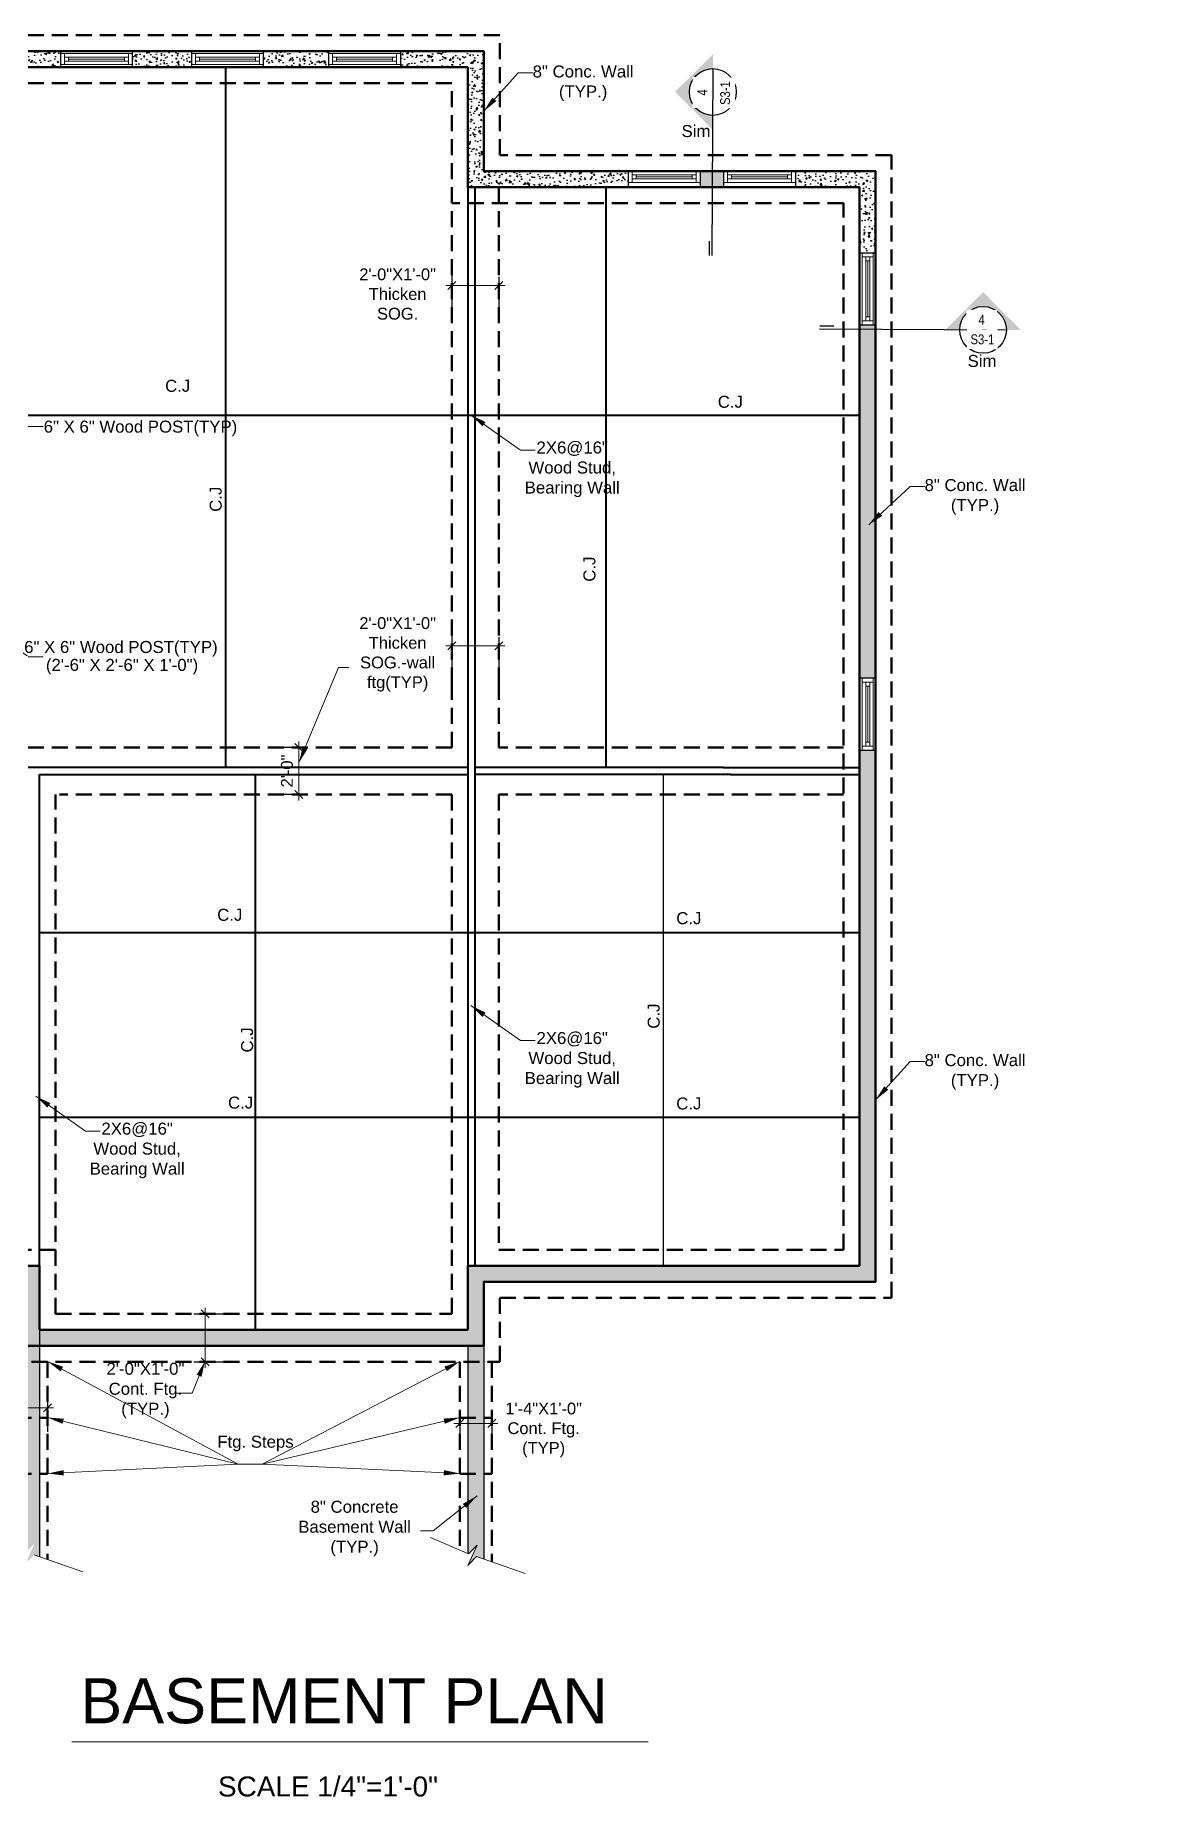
# Model space of a CAD drawing. Extents: x 4834 to 83801, y -13735 to 32221.
# Drawn here: x 16468 to 17027, y -8085 to -7205 of the extents above; entities that cross this region are included whole.
import ezdxf

# ---------------------------------------------------------------- set-up
doc = ezdxf.new("R2010")
doc.units = 0
doc.header["$LTSCALE"] = 8
doc.header["$MEASUREMENT"] = 0
doc.linetypes.add('10183Civbase$0$DASHED', pattern=[0.75, 0.5, -0.25])
doc.layers.get('0').update_dxf_attribs({"lineweight": 9})
doc.layers.get('DefPoints').update_dxf_attribs({"color": 17})
for name, color, linetype in [('$1$DETAIL', 1, 'Continuous'), ('S-DIMS', 2, 'Continuous'), ('S-MARK', 3, 'Continuous')]:
    doc.layers.add(name, color=color, linetype=linetype)
for name, color, linetype, lineweight in [('A-stairs', 30, 'Continuous', 13), ('A-WALL', 7, 'Continuous', 40), ('A-Wall-New', 1, 'Continuous', 50), ('A-windoor', 2, 'Continuous', 13), ('AA-text', 1, 'Continuous', 25), ('DIM', 8, 'Continuous', 5), ('DIM_DA', 4, 'Continuous', 25), ('TEXT', 6, 'Continuous', 25)]:
    doc.layers.add(name, color=color, linetype=linetype, lineweight=lineweight)
doc.styles.add('Arial_1', font='arial.ttf', dxfattribs={"height": 5.901198})
doc.styles.add('PDF Arial', font='arial.ttf')
doc.styles.get("Standard").update_dxf_attribs({"font": 'stylu.ttf'})
doc.styles.add('Technic', font='technic_.ttf', dxfattribs={"height": 9.27907})
doc.styles.add('TX_1-4in', font='arial.ttf', dxfattribs={"height": 4})
doc.dimstyles.new('Forum 24', dxfattribs={"dimscale": 24, "dimtxt": 0.1875, "dimasz": 0.09375, "dimexe": 0.0625, "dimexo": 0.0625, "dimgap": 0.125, "dimtad": 1, "dimdec": 4, "dimrnd": 1, "dimzin": 7, "dimdsep": 46, "dimlunit": 4, "dimtxsty": 'Standard', "dimblk": 'OBLIQUE', "dimblk1": 'DIMTICK', "dimblk2": 'OBLIQUE', "dimcen": -0.0625, "dimdle": 0.125, "dimclrd": 256, "dimclre": 256, "dimclrt": 256, "dimadec": 0, "dimazin": 0, "dimtfac": 1, "dimtdec": 4, "dimtmove": 1, "dimatfit": 3, "dimfxl": 0.0625, "dimtvp": 1.2, "dimfrac": 2, "dimtolj": 1, "dimtzin": 7, "dimlwd": 13, "dimarcsym": 0})
pattern_1 = [(50, (0, 0), (7.1726018, -0.6275213), [0.75, -8.25]), (355, (0, 0), (-1.3875133, 7.5219213), [0.6, -6.6]), (100.451444, (0.598, -0.052), (5.7850885, 6.8944), [0.637402, -7.011421]), (46.1842, (0, 2), (10.6724133, -1.655193), [1.125, -12.375]), (96.635635, (0.889, 1.862), (9.3466195, 9.741186), [0.9561034, -10.5171376]), (351.184164, (0, 2), (9.3466195, 9.741186), [0.9, -9.9]), (21, (1, 1.5), (5.9690705, -4.0261889), [0.75, -8.25]), (326, (1, 1.5), (2.4331533, 7.2515005), [0.6, -6.6]), (71.451445, (1.4974, 1.1645), (8.4022238, 3.2253115), [0.637402, -7.011421]), (37.5, (0, 0), (0.12159855, 3.32893854), [0, -6.52, 0, -6.7, 0, -6.625]), (7.5, (0, 0), (2.6306954, 3.9441171), [0, -3.82, 0, -6.37, 0, -2.525]), (327.5, (-2.23, 0), (5.33822436, -0.2255487), [0, -2.5, 0, -7.8, 0, -10.35]), (317.5, (-3.23, 0), (5.8318617, 1.0010498), [0, -3.25, 0, -5.18, 0, -7.35])]

# ---------------------------------------------------------------- blocks, each defined once
blk = doc.blocks.new('*U153')
for p, q in [((-18, 0), (14, 0)), ((-18, -3.75), (-18, -1.75)), ((-18, -1.75), (14, -1.75)), ((14, -3.75), (-18, -3.75)), ((-18, -5.5), (14, -5.5)), ((-16, -1.75), (-16, -3.75)), ((12, -2.75), (-16, -2.75)), ((12, -1.75), (12, -3.75)), ((14, -1.75), (14, -3.75))]:
    blk.add_line(p, q)
blk.add_lwpolyline([(-18, -5.5), (-20, -5.5), (-20, 0), (-18, 0)], close=True)
at = {"extrusion": (0, 0, -1)}
blk.add_lwpolyline([(-14, -5.5), (-16, -5.5), (-16, 0), (-14, 0)], close=True, dxfattribs=at)
blk = doc.blocks.new('_Oblique')
at = {"color": 0, "linetype": 'ByBlock', "lineweight": -2}
blk.add_line((-0.5, -0.5), (0.5, 0.5), dxfattribs=at)
blk = doc.blocks.new('*D590')
at = {"layer": 'DefPoints', "color": 0, "linetype": 'ByBlock', "transparency": 16777216}
for p in [(16545.56, -7843.79), (16552.78, -7843.79), (16545.56, -7867.79)]:
    blk.add_point(p, dxfattribs=at)
at = {"layer": 'DIM_DA', "linetype": 'ByBlock', "lineweight": -2, "transparency": 16777216}
for p, q in [((16547.06, -7843.79), (16564.78, -7843.79)), ((16547.06, -7867.79), (16564.78, -7867.79))]:
    blk.add_line(p, q, dxfattribs=at)
at = {"layer": 'DIM_DA', "lineweight": 13, "transparency": 16777216}
blk.add_line((16552.78, -7870.79), (16552.78, -7840.79), dxfattribs=at)
at = {"layer": 'DIM_DA', "linetype": 'ByBlock', "lineweight": 13, "transparency": 16777216, "xscale": 4, "yscale": 4, "zscale": 4}
for p, rotation in [((16552.78, -7843.79), 90), ((16552.78, -7867.79), 270)]:
    blk.add_blockref('_Oblique', p, dxfattribs=dict(at, rotation=rotation))
at = {"layer": 'DIM_DA', "linetype": 'ByBlock', "transparency": 16777216, "insert": (16552.78, -7843.79), "char_height": 5.901, "attachment_point": 5, "rotation": 90, "style": 'Arial_1'}
blk.add_mtext('\\A1;.', dxfattribs=at)
blk = doc.blocks.new('DIMTICK')
for p, q in [((-1, 0), (1, 0)), ((0, 1), (0, -1))]:
    blk.add_line(p, q)
at = {"const_width": 0.141}
blk.add_lwpolyline([(0.71, 0.71), (-0.71, -0.71)], dxfattribs=at)
blk = doc.blocks.new('*D591')
at = {"layer": 'DefPoints', "color": 0, "linetype": 'ByBlock', "transparency": 16777216}
for p in [(16676.1, -7321.69), (16699.6, -7323.92), (16676.1, -7329.8)]:
    blk.add_point(p, dxfattribs=at)
at = {"layer": 'DIM_DA', "linetype": 'ByBlock', "lineweight": -2, "transparency": 16777216}
for p, q in [((16676.1, -7323.19), (16676.1, -7341.8)), ((16699.6, -7325.42), (16699.6, -7341.8))]:
    blk.add_line(p, q, dxfattribs=at)
at = {"layer": 'DIM_DA', "lineweight": 13, "transparency": 16777216}
blk.add_line((16702.6, -7329.8), (16673.1, -7329.8), dxfattribs=at)
at = {"layer": 'DIM_DA', "linetype": 'ByBlock', "lineweight": 13, "transparency": 16777216, "xscale": 4, "yscale": 4, "zscale": 4, "rotation": 180}
blk.add_blockref('_Oblique', (16676.1, -7329.8), dxfattribs=at)
at = {"layer": 'DIM_DA', "linetype": 'ByBlock', "lineweight": 13, "transparency": 16777216, "xscale": 4, "yscale": 4, "zscale": 4}
blk.add_blockref('_Oblique', (16699.6, -7329.8), dxfattribs=at)
at = {"layer": 'DIM_DA', "linetype": 'ByBlock', "transparency": 16777216, "insert": (16649.06, -7334.1), "char_height": 5.9012, "attachment_point": 5, "style": 'Arial_1'}
blk.add_mtext('\\A1;2\'-0"X1\'-0"\\PThicken\\PSOG.', dxfattribs=at)
blk = doc.blocks.new('*D633')
at = {"layer": 'DefPoints', "color": 0, "linetype": 'ByBlock', "transparency": 16777216}
for p in [(16676.1, -7501.8), (16676.1, -7509.91), (16699.6, -7504.04)]:
    blk.add_point(p, dxfattribs=at)
at = {"layer": 'DIM_DA', "lineweight": 13, "transparency": 16777216}
blk.add_line((16702.6, -7509.91), (16673.1, -7509.91), dxfattribs=at)
at = {"layer": 'DIM_DA', "linetype": 'ByBlock', "lineweight": -2, "transparency": 16777216}
for p, q in [((16676.1, -7503.3), (16676.1, -7521.91)), ((16699.6, -7505.54), (16699.6, -7521.91))]:
    blk.add_line(p, q, dxfattribs=at)
at = {"layer": 'DIM_DA', "linetype": 'ByBlock', "lineweight": 13, "transparency": 16777216, "xscale": 4, "yscale": 4, "zscale": 4, "rotation": 180}
blk.add_blockref('_Oblique', (16676.1, -7509.91), dxfattribs=at)
at = {"layer": 'DIM_DA', "linetype": 'ByBlock', "lineweight": 13, "transparency": 16777216, "xscale": 4, "yscale": 4, "zscale": 4}
blk.add_blockref('_Oblique', (16699.6, -7509.91), dxfattribs=at)
at = {"layer": 'DIM_DA', "linetype": 'ByBlock', "transparency": 16777216, "insert": (16649.06, -7514.21), "char_height": 5.9012, "width": 639.6796, "attachment_point": 5, "style": 'Arial_1'}
blk.add_mtext('\\A1;2\'-0"X1\'-0"\\PThicken\\PSOG.-wall\\Pftg(TYP)', dxfattribs=at)
blk = doc.blocks.new('*D634')
at = {"layer": 'DefPoints', "color": 0, "linetype": 'ByBlock', "transparency": 16777216}
for p in [(16599.72, -7560.75), (16601.87, -7560.75), (16601.87, -7584.25)]:
    blk.add_point(p, dxfattribs=at)
at = {"layer": 'DIM_DA', "linetype": 'ByBlock', "lineweight": -2, "transparency": 16777216}
for p, q in [((16600.37, -7560.75), (16587.72, -7560.75)), ((16600.37, -7584.25), (16587.72, -7584.25))]:
    blk.add_line(p, q, dxfattribs=at)
at = {"layer": 'DIM_DA', "lineweight": 13, "transparency": 16777216}
blk.add_line((16599.72, -7587.25), (16599.72, -7557.75), dxfattribs=at)
at = {"layer": 'DIM_DA', "linetype": 'ByBlock', "lineweight": 13, "transparency": 16777216, "xscale": 4, "yscale": 4, "zscale": 4}
for p, rotation in [((16599.72, -7560.75), 90), ((16599.72, -7584.25), 270)]:
    blk.add_blockref('_Oblique', p, dxfattribs=dict(at, rotation=rotation))
at = {"layer": 'DIM_DA', "linetype": 'ByBlock', "transparency": 16777216, "insert": (16593.71, -7572.5), "char_height": 5.901, "attachment_point": 5, "rotation": 90, "style": 'Arial_1'}
blk.add_mtext('\\A1;2\'-0"', dxfattribs=at)
blk = doc.blocks.new('*D635')
at = {"layer": 'DefPoints', "color": 0, "linetype": 'ByBlock', "transparency": 16777216}
for p in [(16270.02, -7882.65), (16286.02, -7882.56), (16270.02, -7890.76)]:
    blk.add_point(p, dxfattribs=at)
at = {"layer": 'DIM_DA', "linetype": 'ByBlock', "lineweight": -2, "transparency": 16777216}
for p, q in [((16270.02, -7884.15), (16270.02, -7902.76)), ((16286.02, -7884.06), (16286.02, -7902.76))]:
    blk.add_line(p, q, dxfattribs=at)
at = {"layer": 'DIM_DA', "lineweight": 13, "transparency": 16777216}
blk.add_line((16289.02, -7890.76), (16267.02, -7890.76), dxfattribs=at)
at = {"layer": 'DIM_DA', "linetype": 'ByBlock', "lineweight": 13, "transparency": 16777216, "xscale": 4, "yscale": 4, "zscale": 4, "rotation": 180}
blk.add_blockref('_Oblique', (16270.02, -7890.76), dxfattribs=at)
at = {"layer": 'DIM_DA', "linetype": 'ByBlock', "lineweight": 13, "transparency": 16777216, "xscale": 4, "yscale": 4, "zscale": 4}
blk.add_blockref('_Oblique', (16286.02, -7890.76), dxfattribs=at)
at = {"layer": 'DIM_DA', "linetype": 'ByBlock', "transparency": 16777216, "insert": (16315.37, -7895.06), "char_height": 5.9012, "width": 1404.7968, "attachment_point": 5, "style": 'Arial_1'}
blk.add_mtext('\\A1;1\'-4"X1\'-0"\\PCont. Ftg.\\P(TYP)', dxfattribs=at)
blk = doc.blocks.new('*D636')
at = {"layer": 'DefPoints', "color": 0, "linetype": 'ByBlock', "transparency": 16777216}
for p in [(16680.1, -7890.45), (16696.1, -7890.36), (16680.1, -7898.56)]:
    blk.add_point(p, dxfattribs=at)
at = {"layer": 'DIM_DA', "linetype": 'ByBlock', "lineweight": -2, "transparency": 16777216}
for p, q in [((16680.1, -7891.95), (16680.1, -7910.56)), ((16696.1, -7891.86), (16696.1, -7910.56))]:
    blk.add_line(p, q, dxfattribs=at)
at = {"layer": 'DIM_DA', "lineweight": 13, "transparency": 16777216}
blk.add_line((16699.1, -7898.56), (16677.1, -7898.56), dxfattribs=at)
at = {"layer": 'DIM_DA', "linetype": 'ByBlock', "lineweight": 13, "transparency": 16777216, "xscale": 4, "yscale": 4, "zscale": 4, "rotation": 180}
blk.add_blockref('_Oblique', (16680.1, -7898.56), dxfattribs=at)
at = {"layer": 'DIM_DA', "linetype": 'ByBlock', "lineweight": 13, "transparency": 16777216, "xscale": 4, "yscale": 4, "zscale": 4}
blk.add_blockref('_Oblique', (16696.1, -7898.56), dxfattribs=at)
at = {"layer": 'DIM_DA', "linetype": 'ByBlock', "transparency": 16777216, "insert": (16722.07, -7901.87), "char_height": 5.9012, "width": 1404.7968, "attachment_point": 5, "style": 'Arial_1'}
blk.add_mtext('\\A1;1\'-4"X1\'-0"\\PCont. Ftg.\\P(TYP)', dxfattribs=at)
blk = doc.blocks.new('*D637')
at = {"layer": 'DefPoints', "color": 0, "linetype": 'ByBlock', "transparency": 16777216}
for p in [(16458.02, -7882.65), (16474.02, -7882.56), (16458.02, -7890.76)]:
    blk.add_point(p, dxfattribs=at)
at = {"layer": 'DIM_DA', "linetype": 'ByBlock', "lineweight": -2, "transparency": 16777216}
for p, q in [((16458.02, -7884.15), (16458.02, -7902.76)), ((16474.02, -7884.06), (16474.02, -7902.76))]:
    blk.add_line(p, q, dxfattribs=at)
at = {"layer": 'DIM_DA', "lineweight": 13, "transparency": 16777216}
blk.add_line((16477.02, -7890.76), (16455.02, -7890.76), dxfattribs=at)
at = {"layer": 'DIM_DA', "linetype": 'ByBlock', "lineweight": 13, "transparency": 16777216, "xscale": 4, "yscale": 4, "zscale": 4, "rotation": 180}
blk.add_blockref('_Oblique', (16458.02, -7890.76), dxfattribs=at)
at = {"layer": 'DIM_DA', "linetype": 'ByBlock', "lineweight": 13, "transparency": 16777216, "xscale": 4, "yscale": 4, "zscale": 4}
blk.add_blockref('_Oblique', (16474.02, -7890.76), dxfattribs=at)
at = {"layer": 'DIM_DA', "linetype": 'ByBlock', "transparency": 16777216, "insert": (16426.98, -7895.06), "char_height": 5.9012, "width": 1404.7968, "attachment_point": 5, "style": 'Arial_1'}
blk.add_mtext('\\A1;1\'-4"X1\'-0"\\PCont. Ftg.\\P(TYP)', dxfattribs=at)

msp = doc.modelspace()

# ---------------------------------------------------------------- hatches: boundary and pattern name
at = {"layer": '$1$DETAIL'}
h = msp.add_hatch(dxfattribs=at)
h.set_pattern_fill('AR-CONC')
h.set_pattern_definition(pattern_1)
h.paths.add_polyline_path([(16372.18967, -7272.71467), (16343.12995, -7272.71467), (16343.12995, -7280.71467), (16372.18967, -7280.71467)])
h.paths.add_polyline_path([(16441.70533, -7220.71467), (16480.49439, -7220.71467), (16480.49439, -7212.71467), (16433.70533, -7212.71467), (16433.70533, -7272.71467), (16408.18967, -7272.71467), (16408.18967, -7280.71467), (16441.70533, -7280.71467)])
h = msp.add_hatch(dxfattribs=at)
h.set_pattern_fill('AR-CONC')
h.set_pattern_definition(pattern_1)
h.paths.add_polyline_path([(16545.96402, -7212.71467), (16516.49439, -7212.71467), (16516.49439, -7220.71467), (16545.96402, -7220.71467)])
h = msp.add_hatch(dxfattribs=at)
h.set_pattern_fill('AR-CONC')
h.set_pattern_definition(pattern_1)
h.paths.add_polyline_path([(16614.52188, -7212.71467), (16581.96402, -7212.71467), (16581.96402, -7220.71467), (16614.52188, -7220.71467)])
h = msp.add_hatch(dxfattribs=at)
h.set_pattern_fill('AR-CONC')
h.set_pattern_definition(pattern_1)
h.paths.add_polyline_path([(16684.10438, -7212.71467), (16650.52188, -7212.71467), (16650.52188, -7220.71467), (16684.10438, -7220.71467)])
h.paths.add_polyline_path([(16692.10438, -7212.71467), (16684.10438, -7212.71467), (16684.10438, -7272.71467), (16692.10438, -7272.71467)])
h.paths.add_polyline_path([(16764.33199, -7272.71467), (16684.10438, -7272.71467), (16684.10438, -7280.71467), (16764.33199, -7280.71467)])
h = msp.add_hatch(dxfattribs=at)
h.set_pattern_fill('AR-CONC')
h.set_pattern_definition(pattern_1)
h.paths.add_polyline_path([(16812.01264, -7272.71467), (16800.33199, -7272.71467), (16800.33199, -7280.71467), (16812.01264, -7280.71467)])
h.paths.add_polyline_path([(16888.10438, -7562.11842), (16880.10438, -7562.11842), (16880.10438, -7819.79401), (16684.10459, -7819.79401), (16684.10386, -7851.79401), (16470.02438, -7851.79401), (16470.02438, -7819.79401), (16274.02438, -7819.79401), (16274.02438, -7851.79401), (16058.04438, -7851.79401), (16058.04438, -7394.64338), (16160.14526, -7394.62017), (16160.14526, -7347.18758), (16152.14526, -7347.18758), (16152.14526, -7386.62201), (16050.04438, -7386.64522), (16050.04438, -7859.79401), (16282.02438, -7859.79401), (16282.02438, -7827.79401), (16462.02438, -7827.79401), (16462.02438, -7859.79401), (16692.10367, -7859.79401), (16692.10441, -7827.79401), (16888.10438, -7827.79401)])
h = msp.add_hatch(dxfattribs=at)
h.set_pattern_fill('AR-CONC')
h.set_pattern_definition(pattern_1)
h.paths.add_polyline_path([(16880.10438, -7272.71467), (16848.01264, -7272.71467), (16848.01264, -7280.71467), (16880.10438, -7280.71467)])
h = msp.add_hatch(dxfattribs=at)
h.set_pattern_fill('AR-CONC')
h.set_pattern_definition(pattern_1)
h.paths.add_polyline_path([(16888.10438, -7272.71467), (16880.10438, -7272.71467), (16880.10438, -7313.43087), (16888.10438, -7313.43087)])
h = msp.add_hatch(dxfattribs=at)
h.set_pattern_fill('AR-CONC')
h.set_pattern_definition(pattern_1)
h.paths.add_polyline_path([(16690.65175, -7297.71667), (16734.00185, -7297.71667), (16734.00185, -7287.39098), (16690.65175, -7287.39098)], flags=9)
h.paths.add_polyline_path([(16346.08992, -7596.50871), (16358.31941, -7596.50871), (16358.31941, -7586.18303), (16346.08992, -7586.18303)], flags=9)
h.paths.add_polyline_path([(16584.94167, -7453.21794), (16651.69635, -7453.21794), (16651.69635, -7431.97653), (16584.94167, -7431.97653)], flags=9)
h.paths.add_polyline_path([(16141.64842, -7761.14413), (16214.80154, -7761.14413), (16214.80154, -7739.90272), (16141.64842, -7739.90272)], flags=9)
h.paths.add_polyline_path([(16365.12688, -7453.04216), (16449.48078, -7453.04216), (16449.48078, -7431.80075), (16365.12688, -7431.80075)], flags=9)
h.paths.add_polyline_path([(16544.02785, -7722.80603), (16674.80207, -7722.80603), (16674.80207, -7701.56462), (16544.02785, -7701.56462)], flags=9)
h.paths.add_polyline_path([(16377.49378, -7756.92741), (16451.44144, -7756.92741), (16451.44144, -7735.686), (16377.49378, -7735.686)], flags=9)
h = msp.add_hatch(dxfattribs=at)
h.set_pattern_fill('AR-CONC')
h.set_pattern_definition(pattern_1)
h.paths.add_polyline_path([(16690.65175, -7297.71667), (16734.00185, -7297.71667), (16734.00185, -7287.39098), (16690.65175, -7287.39098)], flags=9)
h.paths.add_polyline_path([(16346.08992, -7596.50871), (16358.31941, -7596.50871), (16358.31941, -7586.18303), (16346.08992, -7586.18303)], flags=9)
h.paths.add_polyline_path([(16584.94167, -7453.21794), (16651.69635, -7453.21794), (16651.69635, -7431.97653), (16584.94167, -7431.97653)], flags=9)
h.paths.add_polyline_path([(16141.64842, -7761.14413), (16214.80154, -7761.14413), (16214.80154, -7739.90272), (16141.64842, -7739.90272)], flags=9)
h.paths.add_polyline_path([(16365.12688, -7453.04216), (16449.48078, -7453.04216), (16449.48078, -7431.80075), (16365.12688, -7431.80075)], flags=9)
h.paths.add_polyline_path([(16544.02785, -7722.80603), (16674.80207, -7722.80603), (16674.80207, -7701.56462), (16544.02785, -7701.56462)], flags=9)
h.paths.add_polyline_path([(16377.49378, -7756.92741), (16451.44144, -7756.92741), (16451.44144, -7735.686), (16377.49378, -7735.686)], flags=9)
h = msp.add_hatch(dxfattribs=at)
h.set_pattern_fill('AR-CONC')
h.set_pattern_definition(pattern_1)
h.paths.add_polyline_path([(16888.10438, -7349.43087), (16880.10438, -7349.43087), (16880.10438, -7526.11842), (16888.10438, -7526.11842)])
h = msp.add_hatch(dxfattribs=at)
h.set_pattern_fill('AR-CONC')
h.set_pattern_definition(pattern_1)
h.paths.add_polyline_path([(16062.04438, -7911.60067), (16058.04438, -7911.60067), (16058.04438, -7919.60067), (16062.04438, -7919.60067)])
h.paths.add_polyline_path([(16131.26144, -7911.60067), (16062.04438, -7911.60067), (16062.04438, -7919.60067), (16132.93237, -7919.60067), (16132.87184, -7919.31087), (16135.99791, -7917.37281), (16128.71697, -7916.32329), (16131.84304, -7914.38523)])
h.paths.add_polyline_path([(16282.02438, -7867.79401), (16274.02438, -7867.79401), (16274.02438, -7955.02408), (16274.58523, -7955.26207), (16278.82523, -7951.02207), (16274.18523, -7961.18273), (16278.58572, -7956.70157), (16282.02438, -7957.88546)])
h.paths.add_polyline_path([(16282.02438, -7859.79401), (16274.02438, -7859.79401), (16274.02438, -7867.79401), (16282.02438, -7867.79401)])
h.paths.add_polyline_path([(16470.02438, -7867.79401), (16462.02438, -7867.79401), (16462.02438, -7962.35183), (16463.25485, -7962.87395), (16467.49485, -7958.63395), (16462.85485, -7968.79461), (16467.25534, -7964.31345), (16470.02438, -7965.2668)])
h.paths.add_polyline_path([(16470.02438, -7859.79401), (16462.02438, -7859.79401), (16462.02438, -7867.79401), (16470.02438, -7867.79401)])
h.paths.add_polyline_path([(16692.10367, -7859.79401), (16684.10386, -7859.79401), (16684.10386, -7867.79401), (16692.10367, -7867.79401)])
h.paths.add_polyline_path([(16692.10367, -7867.79401), (16684.10386, -7867.79401), (16684.10386, -7963.58284), (16684.5122, -7963.75611), (16688.7522, -7959.51611), (16684.1122, -7969.67677), (16688.51269, -7965.19561), (16692.10367, -7966.43194)])
at = {"layer": 'S-MARK'}
for points in [[(16787.81256, -7233.00798), (16806.59635, -7251.94793), (16806.62611, -7244.75743, -1), (16806.72274, -7221.4147), (16806.75251, -7214.2242)], [(16941.87712, -7333.1206), (16922.93718, -7351.90438), (16930.12768, -7351.93415, -1), (16953.4704, -7352.03078), (16960.6609, -7352.06055)]]:
    msp.add_hatch(color=256, dxfattribs=at).paths.add_polyline_path(points)

# ---------------------------------------------------------------- linework, layer by layer
at = {"layer": '$1$DETAIL'}
for p, q in [((16480.49439, -7212.71467), (16480.49439, -7220.71467)), ((16650.52188, -7212.71467), (16650.52188, -7220.71467)), ((16764.33199, -7272.71467), (16764.33199, -7280.71467)), ((16800.33199, -7272.71467), (16800.33199, -7280.71467)), ((16812.01264, -7272.71467), (16812.01264, -7280.74126)), ((16848.01264, -7272.71467), (16848.01264, -7280.74126)), ((16880.10438, -7313.43087), (16888.10438, -7313.43087)), ((16880.10438, -7562.11842), (16888.10438, -7562.11842)), ((16781.87028, -7574.25467), (16781.87028, -7819.79401)), ((16470.02438, -7851.79401), (16470.02438, -7965.2668)), ((16684.10386, -7859.79401), (16684.10386, -7963.58284)), ((16692.10367, -7859.79401), (16692.10367, -7966.43194))]:
    msp.add_line(p, q, dxfattribs=at)
for points in [[(16516.49439, -7212.71467), (16545.96402, -7212.71467), (16545.96402, -7220.71467), (16516.49439, -7220.71467)], [(16581.96402, -7212.71467), (16614.52188, -7212.71467), (16614.52188, -7220.71467), (16581.96402, -7220.71467)], [(16880.10438, -7349.43087), (16888.10438, -7349.43087), (16888.10438, -7526.11842), (16880.10438, -7526.11842)]]:
    msp.add_lwpolyline(points, close=True, dxfattribs=at)
at = {"layer": 'A-stairs', "color": 7}
for points in [[(16688.5122, -7965.19611), (16684.1122, -7969.67677), (16688.7522, -7959.51611), (16684.5122, -7963.75611), (16665.47154, -7955.67677)], [(16491.65485, -7972.71395), (16467.25485, -7964.31328)], [(16712.9122, -7973.59611), (16688.5122, -7965.19544)]]:
    msp.add_lwpolyline(points, dxfattribs=at)
at = {"layer": 'A-WALL'}
for p, q in [((16684.10438, -7280.71467), (16684.10438, -7528.71929)), ((16687.60438, -7280.71467), (16687.60438, -7528.71929)), ((16684.10438, -7528.71929), (16684.10438, -7819.79401)), ((16687.60438, -7528.71929), (16687.60438, -7819.79401)), ((16470.02438, -7570.75467), (16426.52154, -7570.75467)), ((16684.10438, -7570.75467), (16470.02438, -7570.75467)), ((16812.08023, -7570.75467), (16687.60438, -7570.75467)), ((16812.08023, -7570.75467), (16880.10438, -7570.75467)), ((16470.02438, -7574.25467), (16668.92347, -7574.25467)), ((16470.02438, -7819.79401), (16470.02438, -7574.25467)), ((16668.92347, -7574.25467), (16684.10438, -7574.25467)), ((16815.58023, -7574.25467), (16687.60438, -7574.25467)), ((16815.58023, -7574.25467), (16880.10438, -7574.25467))]:
    msp.add_line(p, q, dxfattribs=at)
at = {"layer": 'A-Wall-New', "color": 3, "linetype": '10183Civbase$0$DASHED', "lineweight": 50, "ltscale": 2}
for p, q in [((16676.10438, -7280.71467), (16676.10438, -7528.71929)), ((16699.60438, -7280.71467), (16699.60438, -7528.71929)), ((16676.10477, -7528.88424), (16676.10477, -7560.75467)), ((16699.60477, -7528.88424), (16699.60477, -7560.75467)), ((16676.10477, -7560.75467), (16066.04438, -7560.75467)), ((16872.10438, -7560.75467), (16699.60477, -7560.75467)), ((16478.02438, -7819.79401), (16478.02438, -7584.25467)), ((16676.10477, -7584.25467), (16480.02438, -7584.25467)), ((16676.10477, -7584.25467), (16676.10477, -7811.79401)), ((16872.10438, -7584.25467), (16699.60477, -7584.25467)), ((16699.60477, -7584.25467), (16699.60477, -7811.79401)), ((16474.02438, -7867.79401), (16474.02438, -7966.64396)), ((16680.10386, -7867.79401), (16680.10386, -7961.88556)), ((16696.10367, -7867.79401), (16696.10367, -7967.8091)), ((16458.02438, -7895.79401), (16474.02438, -7895.79401)), ((16680.10386, -7895.79401), (16696.10386, -7895.79401)), ((16458.02438, -7923.79401), (16474.02438, -7923.79401)), ((16680.10386, -7923.79401), (16696.10386, -7923.79401))]:
    msp.add_line(p, q, dxfattribs=at)
msp.add_lwpolyline([(16144.14526, -7298.29407), (16144.14526, -7378.62383), (16042.04438, -7378.64704), (16042.04438, -7867.79401), (16290.02438, -7867.79401), (16290.02438, -7835.79401), (16454.02438, -7835.79401), (16454.02438, -7867.79401), (16700.10349, -7867.79401), (16700.10422, -7835.79401), (16896.10438, -7835.79401), (16896.10438, -7264.71467), (16700.10438, -7264.71467), (16700.10438, -7204.71467), (16425.70533, -7204.71467), (16425.70533, -7264.71467), (16144.14526, -7264.71467)], close=True, dxfattribs=at)
at = {"layer": 'A-Wall-New'}
for points in [[(16152.14526, -7298.29407), (16152.14526, -7386.62201), (16050.04438, -7386.64522), (16050.04438, -7859.79401), (16282.02438, -7859.79401), (16282.02438, -7827.79401), (16462.02438, -7827.79401), (16462.02438, -7859.79401), (16692.10367, -7859.79401), (16692.10441, -7827.79401), (16888.10438, -7827.79401), (16888.10438, -7272.71467), (16692.10438, -7272.71467), (16692.10438, -7212.71467), (16433.70533, -7212.71467), (16433.70533, -7272.71467), (16152.14526, -7272.71467), (16152.14526, -7298.29407)], [(16160.14526, -7305.53681), (16160.14526, -7394.62017), (16058.04438, -7394.64338), (16058.04438, -7851.79401), (16274.02438, -7851.79401), (16274.02438, -7819.79401), (16470.02438, -7819.79401), (16470.02438, -7851.79401), (16684.10386, -7851.79401), (16684.10459, -7819.79401), (16880.10438, -7819.79401), (16880.10438, -7280.71467), (16684.10438, -7280.71467), (16684.10438, -7220.71467), (16441.70533, -7220.71467), (16441.70533, -7280.71467), (16160.14526, -7280.71467), (16160.14526, -7305.53681)]]:
    msp.add_lwpolyline(points, dxfattribs=at)
at = {"layer": 'A-Wall-New', "color": 3, "linetype": '10183Civbase$0$DASHED', "lineweight": 50, "ltscale": 2}
msp.add_lwpolyline([(16699.60477, -7811.79401), (16872.10438, -7811.79401), (16872.10438, -7288.71467), (16676.10438, -7288.71467), (16676.10438, -7228.71467), (16449.70533, -7228.71467), (16449.70533, -7288.71467), (16168.14526, -7288.71467), (16168.14526, -7305.53681), (16168.14526, -7402.61835), (16066.04438, -7402.64156), (16066.04438, -7843.79401), (16266.02438, -7843.79401), (16266.02438, -7811.79401), (16478.02438, -7811.79401), (16478.02438, -7843.79401), (16676.10404, -7843.79401), (16676.10477, -7811.79401)], dxfattribs=at)
at = {"layer": 'DIM'}
msp.add_lwpolyline([(16486.05144, -8057.77566), (16774.31482, -8057.77566)], dxfattribs=at)
at = {"layer": 'S-DIMS', "color": 2, "lineweight": 40}
for p, q in [((16562.90485, -7220.71467), (16562.90485, -7570.75467)), ((16753.1231, -7280.71467), (16753.1231, -7570.75467)), ((16441.70533, -7394.62017), (16880.10438, -7394.62017)), ((16577.77679, -7574.25467), (16577.77679, -7851.79401)), ((16470.02438, -7653.17074), (16880.10438, -7653.17074)), ((16470.02438, -7745.4501), (16880.10438, -7745.4501))]:
    msp.add_line(p, q, dxfattribs=at)
at = {"layer": 'S-MARK', "color": 160}
for p, q in [((16806.76332, -7221.34959), (16806.26482, -7314.81212)), ((16804.89454, -7307.69245), (16804.86535, -7314.74394)), ((16953.53551, -7352.07135), (16860.07299, -7351.57286)), ((16867.19266, -7350.20258), (16860.14117, -7350.17339))]:
    msp.add_line(p, q, dxfattribs=at)
at = {"layer": 'S-MARK', "color": 202}
for centre in [(16806.67443, -7233.08606), (16941.79904, -7351.98246)]:
    msp.add_circle(centre, 11.67146, dxfattribs=at)

# ---------------------------------------------------------------- block references
at = {"layer": 'A-windoor', "lineweight": 25}
for p, rotation in [((16496.49439, -7219.41521), 180), ((16561.96402, -7219.41521), 180), ((16630.52188, -7219.41521), 180), ((16780.33199, -7278.29295), 180), ((16828.01264, -7278.31954), 180), ((16881.38206, -7329.43087), 89.99999999999997), ((16881.38206, -7542.11842), 89.99999999999997)]:
    msp.add_blockref('*U153', p, dxfattribs=dict(at, rotation=rotation))

# ---------------------------------------------------------------- texts
at = {"layer": 'DIM', "attachment_point": 7, "style": 'PDF Arial'}
for s, insert, char_height in [('BASEMENT PLAN', (16490.37896, -8048.80739), 22.5), ('\\A1;SCALE 1/4"=1\'-0"', (16559.2123, -8085.22208), 10)]:
    msp.add_mtext(s, dxfattribs=dict(at, insert=insert, char_height=char_height))
at = {"layer": 'TEXT', "char_height": 4, "width": 108.6923986, "attachment_point": 5, "style": 'TX_1-4in'}
for s, insert in [('\\A1;{\\H1.5x;8" Conc. Wall\\P(TYP.)}', (16741.81959, -7228.73971)), ('\\A1;{\\H1.5x;Sim}', (16798.26144, -7252.65751)), ('\\A1;{\\H1.5x;6" X 6" Wood POST(TYP)}', (16520.44571, -7401.25903)), ('\\A1;{\\H1.5x;2X6@16"\\PWood Stud,\\PBearing Wall}', (16736.36053, -7421.69427)), ('\\A1;{\\H1.5x;8" Conc. Wall\\P(TYP.)}', (16937.81959, -7435.46318)), ('\\A1;{\\H1.5x;6" X 6" Wood POST(TYP)}', (16510.67791, -7511.40018)), ('\\A1;{\\H1.5x;(2\'-6" X 2\'-6" X 1\'-0")}', (16511.23717, -7520.34349)), ('\\A1;{\\H1.5x;2X6@16"\\PWood Stud,\\PBearing Wall}', (16736.36053, -7716.87245)), ('\\A1;{\\H1.5x;8" Conc. Wall\\P(TYP.)}', (16937.81959, -7722.92246)), ('\\A1;{\\H1.5x;2X6@16"\\PWood Stud,\\PBearing Wall}', (16518.78053, -7762.15113)), ('\\A1;{\\H1.5x;2\'-0"X1\'-0"\\PCont. Ftg.\\P(TYP.)}', (16522.92552, -7882.17156)), ('\\A1;{\\H1.5x;Ftg. Steps}', (16577.95541, -7908.64758)), ('\\A1;{\\H1.5x;8" Concrete\\PBasement Wall\\P(TYP.)}', (16627.53438, -7951.16153))]:
    msp.add_mtext(s, dxfattribs=dict(at, insert=insert))
for insert, rotation in [((16537.05535, -7380.01091), 0.27971104), ((16813.42634, -7387.96837), 0.27971104), ((16558.10873, -7438.6497), 90), ((16745.00231, -7473.59924), 90), ((16563.11192, -7644.42095), 0.27971104), ((16792.68442, -7646.10777), 0.27971104), ((16777.15127, -7697.02434), 90), ((16573.80199, -7708.89952), 90), ((16568.52547, -7738.28833), 0.27971104), ((16792.68442, -7738.72786), 0.27971104)]:
    msp.add_mtext('\\A1;\\pxi-3,l4,t4;{\\H1.5x;C.J}', dxfattribs=dict(at, insert=insert, rotation=rotation))

# ---------------------------------------------------------------- dimensions: what is measured, and where the dimension line sits
at = {"layer": 'DIM_DA', "color": 2, "linetype": 'ByBlock'}
for base, p1, p2, text, picture, middle in [((16676.10438, -7329.79803), (16699.60438, -7323.92457), (16676.10438, -7321.68827), '2\'-0"X1\'-0"\\PThicken\\PSOG.', '*D591', (16649.05985, -7334.10023)), ((16676.10438, -7509.91269), (16699.60438, -7504.03922), (16676.10438, -7501.80292), '2\'-0"X1\'-0"\\PThicken\\PSOG.-wall\\Pftg(TYP)', '*D633', (16649.05985, -7514.21489)), ((16270.02438, -7890.75542), (16286.02438, -7882.55715), (16270.02438, -7882.64566), '1\'-4"X1\'-0"\\PCont. Ftg.\\P(TYP)', '*D635', (16315.36829, -7895.05762)), ((16458.02438, -7890.75542), (16474.02438, -7882.55715), (16458.02438, -7882.64566), '1\'-4"X1\'-0"\\PCont. Ftg.\\P(TYP)', '*D637', (16426.97985, -7895.05762)), ((16680.10367, -7898.55968), (16696.10367, -7890.3614), (16680.10367, -7890.44992), '1\'-4"X1\'-0"\\PCont. Ftg.\\P(TYP)', '*D636', (16722.06561, -7901.87088))]:
    dim = msp.add_linear_dim(base=base, p1=p1, p2=p2, text=text, dimstyle='Forum 24', override={"dimasz": 0.166667, "dimexe": 0.5, "dimtxsty": 'Arial_1', "dimtmove": 2}, dxfattribs=at)
    dim.commit()
    dim.dimension.update_dxf_attribs({"geometry": picture, "text_midpoint": middle, "dimtype": 160})
dim = msp.add_linear_dim(base=(16599.7208, -7560.75467), p1=(16601.87258, -7584.25467), p2=(16601.87258, -7560.75467), angle=90, dimstyle='Forum 24', override={"dimasz": 0.166667, "dimexe": 0.5, "dimtxsty": 'Arial_1', "dimtmove": 2}, dxfattribs=at)
dim.commit()
dim.dimension.update_dxf_attribs({"geometry": '*D634', "text_midpoint": (16593.7078, -7572.50467)})
dim = msp.add_linear_dim(base=(16552.77823, -7843.79401), p1=(16545.56332, -7867.79401), p2=(16545.56332, -7843.79401), angle=270, text='.', dimstyle='Forum 24', override={"dimasz": 0.166667, "dimexe": 0.5, "dimtxsty": 'Arial_1', "dimtmove": 2}, dxfattribs=at)
dim.commit()
dim.dimension.update_dxf_attribs({"geometry": '*D590', "text_midpoint": (16552.77823, -7843.79401), "dimtype": 160})

# ---------------------------------------------------------------- leaders
at = {"layer": 'TEXT'}
for points in [[(16692.10438, -7242.71467), (16709.33015, -7223.50908), (16716.62451, -7223.52931)], [(16439.71256, -7382.79422), (16464.52679, -7400.33241), (16471.82115, -7400.35265)], [(16685.70299, -7394.54342), (16710.51721, -7412.08162), (16717.81157, -7412.10185)], [(16884.61917, -7449.43814), (16905.33015, -7430.23255), (16912.62451, -7430.25278)], [(16439.71256, -7497.80926), (16464.52679, -7515.34745), (16471.82115, -7515.36769)], [(16599.7208, -7568.32208), (16619.43515, -7520.77164), (16624.644, -7520.77361)], [(16685.70299, -7689.7216), (16710.51721, -7707.2598), (16717.81157, -7707.28003)], [(16888.10438, -7736.89742), (16905.33015, -7717.69183), (16912.62451, -7717.71206)], [(16468.12299, -7735.00028), (16492.93721, -7752.53847), (16500.23157, -7752.5587)], [(16474.07344, -7867.64917), (16569.36951, -7918.98179), (16576.0496, -7918.98199)], [(16552.77823, -7867.38141), (16546.22468, -7883.4184), (16537.94251, -7883.41463)], [(16680.15292, -7867.64917), (16581.30896, -7918.97151), (16576.0496, -7918.98199)], [(16474.07344, -7895.64917), (16569.36951, -7918.98179), (16576.0496, -7918.98199)], [(16680.15292, -7895.64917), (16581.30896, -7918.97151), (16576.0496, -7918.98199)], [(16474.07344, -7923.64917), (16569.36951, -7918.98179), (16576.0496, -7918.98199)], [(16680.15292, -7923.64917), (16581.30896, -7918.97151), (16576.0496, -7918.98199)], [(16688.7538, -7934.83407), (16666.88635, -7952.26005), (16660.4833, -7952.26211)]]:
    msp.add_leader(points, dimstyle='Forum 24', override={"dimasz": 0.333333, "dimtad": 0}, dxfattribs=at)

# ---------------------------------------------------------------- next in the draw order: texts
at = {"layer": 'AA-text', "char_height": 4.91048, "width": 10.4400576, "attachment_point": 2, "line_spacing_factor": 0.923738, "style": 'Technic', "bg_fill": 2}
for insert, rotation in [((16798.9948, -7233.33923), 89.76282034), ((16941.10666, -7344.4294), 359.76282034)]:
    msp.add_mtext('4', dxfattribs=dict(at, insert=insert, rotation=rotation))

# ---------------------------------------------------------------- next in the draw order: texts
at = {"layer": 'AA-text', "char_height": 4.910484, "width": 10.4400576, "attachment_point": 2, "line_spacing_factor": 0.923738, "style": 'Technic', "bg_fill": 2}
for insert, rotation in [((16810.38546, -7233.64059), 89.76282034), ((16941.51246, -7354.26253), 359.76282034)]:
    msp.add_mtext('S3-1', dxfattribs=dict(at, insert=insert, rotation=rotation))

# ---------------------------------------------------------------- next in the draw order: texts
at = {"layer": 'TEXT', "insert": (16941.31226, -7367.57065), "char_height": 4, "width": 108.6923986, "attachment_point": 5, "style": 'TX_1-4in'}
msp.add_mtext('\\A1;{\\H1.5x;Sim}', dxfattribs=at)

doc.saveas('drawing.dxf')
